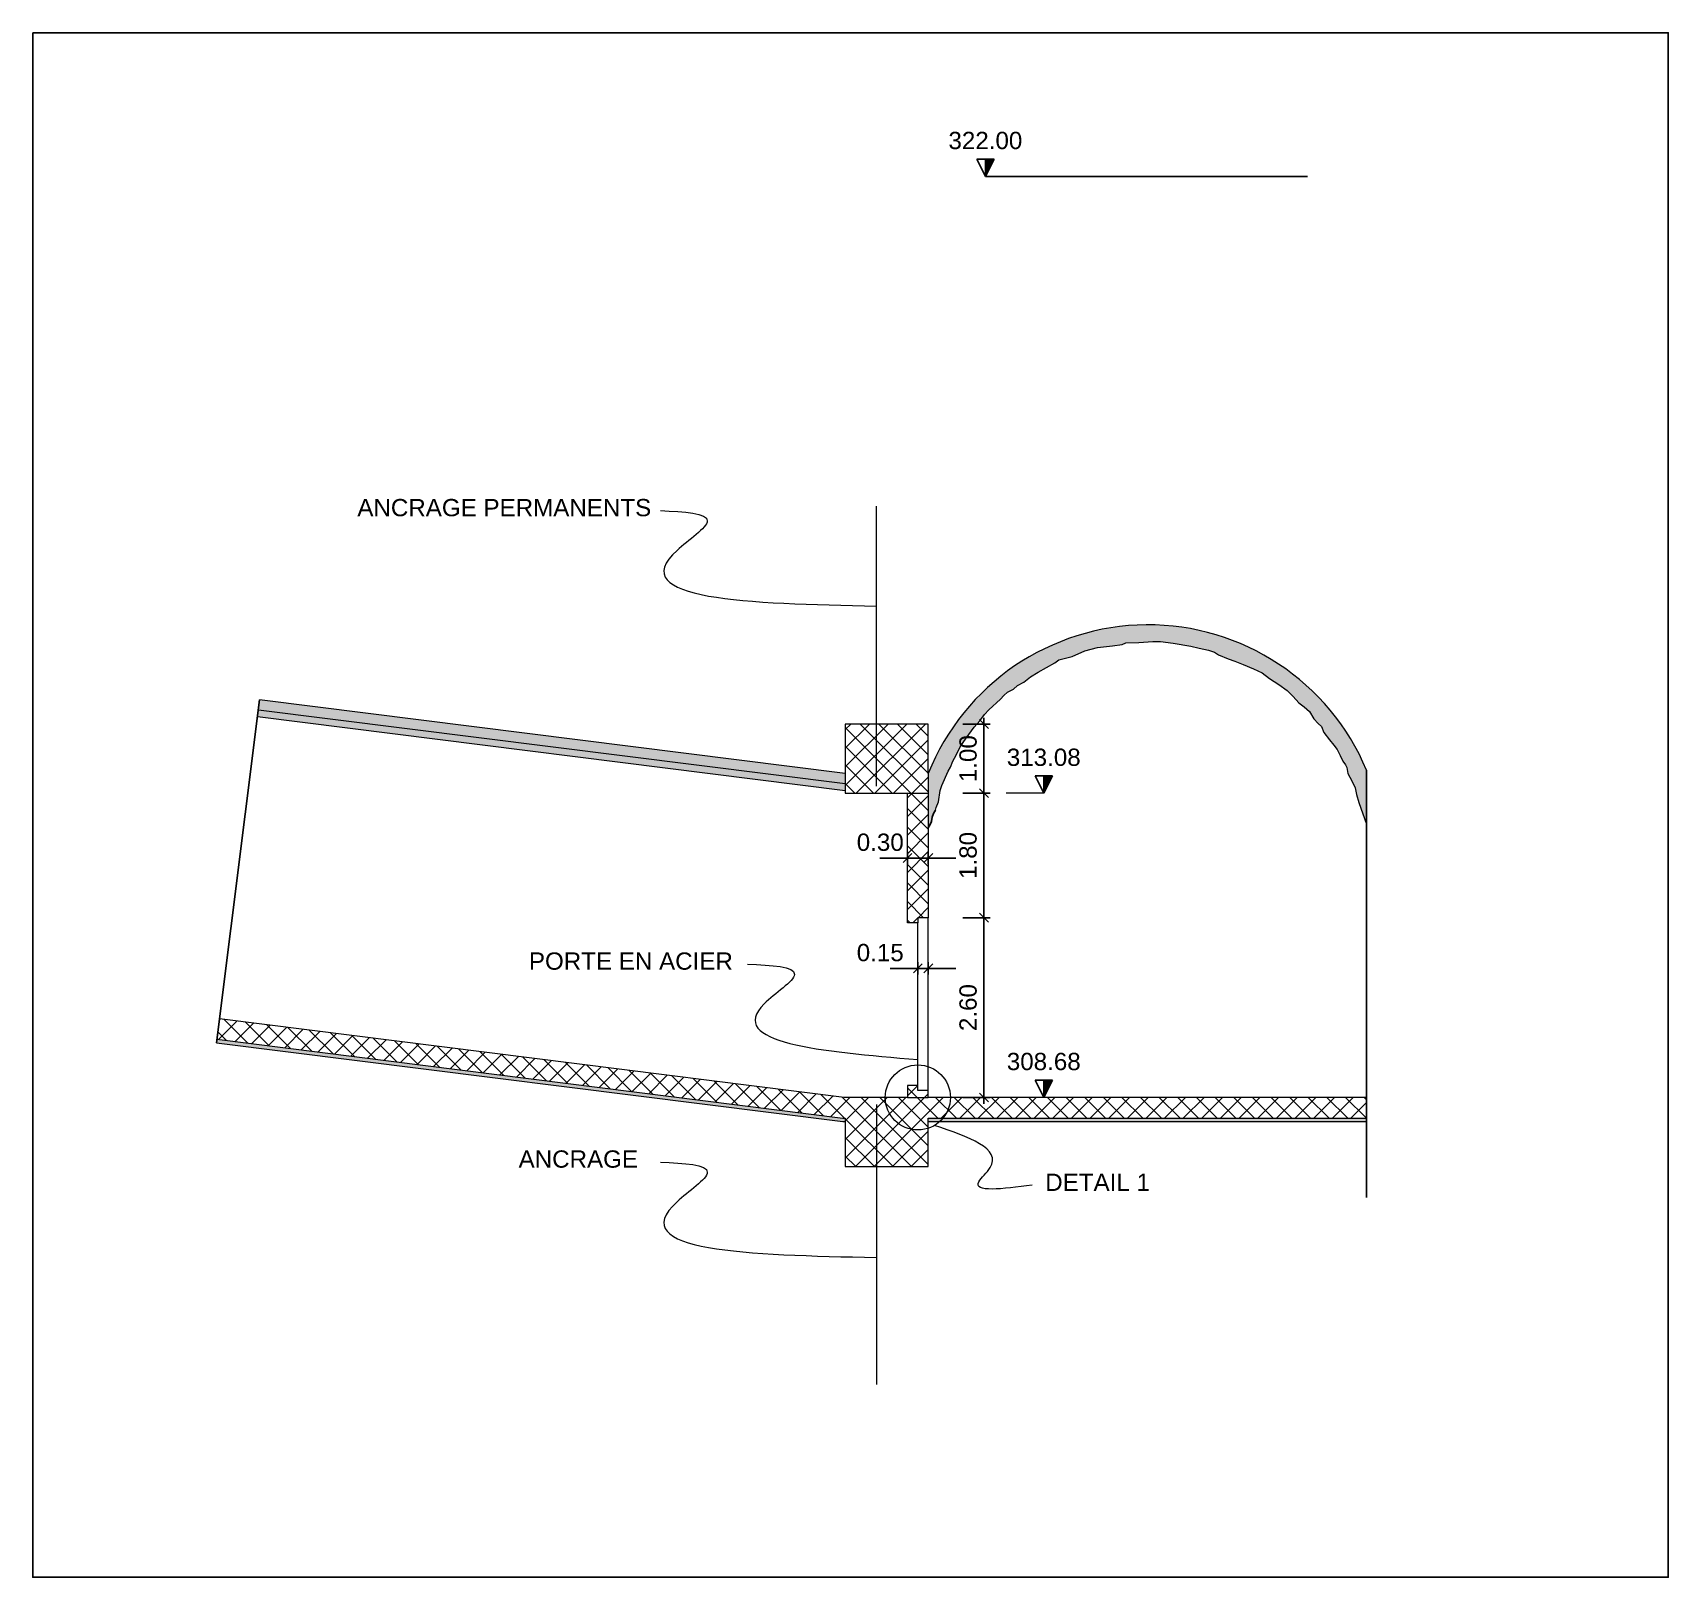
# Model space of a CAD drawing. Extents: x 62300 to 63243, y 108404 to 108784.
# Drawn here: x 63207.39 to 63231.04, y 108718.98 to 108741.32 of the extents above; entities that cross this region are included whole.
import ezdxf
from ezdxf.enums import TextEntityAlignment as Align

# ---------------------------------------------------------------- set-up
doc = ezdxf.new("R2010")
doc.units = 0
doc.header["$MEASUREMENT"] = 0
for name, color, linetype in [('Dime', 6, 'Continuous'), ('LIN010CO', 2, 'Continuous'), ('LIN018CO', 6, 'Continuous'), ('LIN025CO', 7, 'Continuous'), ('LIN035CO', 1, 'Continuous'), ('LIN050CO', 3, 'Continuous'), ('TEXT035', 1, 'Continuous')]:
    doc.layers.add(name, color=color, linetype=linetype)
doc.layers.add('LINE010', color=2, linetype='Continuous', lineweight=9)
doc.layers.add('no_plot', color=5, linetype='Continuous', plot=False)
doc.styles.add('ARIAL', font='arial.ttf')
doc.linetypes.add('INTERRUPTION', pattern='A,0.5,-0.1,["V",Standard,S=0.1,R=0,X=-0.1,Y=-0.1],0', length=0.6)
doc.linetypes.add('ROCK', pattern='A,0.25,-0.18,["<",Standard,S=0.18,R=90,X=0,Y=-0.09],0,["-",Standard,S=0.18,R=45,X=-0.111213,Y=-0.238491],0.25', length=0.68)
doc.dimstyles.new('50', dxfattribs={"dimscale": 2.5, "dimtxt": 0.25, "dimasz": 0.2, "dimexe": 0, "dimexo": 0.5, "dimgap": 0.1, "dimtad": 1, "dimlfac": 0.2, "dimzin": 1, "dimdsep": 46, "dimtxsty": 'ARIAL', "dimblk1": 'LINE', "dimblk2": 'LINE', "dimsah": 1, "dimcen": 2.5, "dimclrd": 256, "dimclre": 256, "dimclrt": 1, "dimadec": 0, "dimazin": 0, "dimtfac": 1, "dimtmove": 2, "dimatfit": 3, "dimldrblk": 'LINE', "dimfxl": 1, "dimtvp": 1, "dimtolj": 1, "dimtzin": 0, "dimarcsym": 0})

# ---------------------------------------------------------------- blocks, each defined once
blk = doc.blocks.new('LIVELLI1')
at = {"layer": 'LIN018CO'}
blk.add_solid([(0, 0.25), (0, 0), (0.125, 0.25)], dxfattribs=at)
at = {"layer": 'LIN035CO'}
for p, q in [((-0.125, 0.25), (0.125, 0.25)), ((0, 0), (-0.125, 0.25)), ((0, 0), (0, 0.25)), ((0, 0), (0.125, 0.25))]:
    blk.add_line(p, q, dxfattribs=at)
at = {"layer": 'TEXT035', "style": 'ARIAL'}
blk.add_attdef('VALORE', text='', height=0.25, dxfattribs=at).set_placement((0, 0.395), align=Align.CENTER)
blk = doc.blocks.new('LINE')
for p, q in [((-1.6, 0), (0.45, 0)), ((0, 0.45), (0, -0.45))]:
    blk.add_line(p, q)
at = {"color": 3}
blk.add_line((-0.32, -0.32), (0.32, 0.32), dxfattribs=at)
blk = doc.blocks.new('*D95')
at = {"layer": 'Defpoints', "color": 0, "lineweight": 0, "transparency": 16777216}
for p in [(63220.339, 108728.52), (63221.144, 108728.52), (63220.339, 108725.92)]:
    blk.add_point(p, dxfattribs=at)
at = {"layer": 'Dime', "lineweight": -2, "transparency": 16777216}
for p, q in [((63220.839, 108728.52), (63221.144, 108728.52)), ((63221.144, 108726.12), (63221.144, 108728.32)), ((63220.839, 108725.92), (63221.144, 108725.92))]:
    blk.add_line(p, q, dxfattribs=at)
at = {"layer": 'Dime', "lineweight": -2, "transparency": 16777216, "xscale": 0.2, "yscale": 0.2, "zscale": 0.2}
for p, rotation in [((63221.144, 108728.52), 90), ((63221.144, 108725.92), 270)]:
    blk.add_blockref('LINE', p, dxfattribs=dict(at, rotation=rotation))
at = {"layer": 'Dime', "color": 1, "lineweight": 0, "transparency": 16777216, "insert": (63220.916, 108727.22), "char_height": 0.25, "attachment_point": 5, "rotation": 90, "style": 'ARIAL'}
blk.add_mtext('\\A1;2.60', dxfattribs=at)
blk = doc.blocks.new('*D96')
at = {"layer": 'Defpoints', "color": 0, "lineweight": 0, "transparency": 16777216}
for p in [(63220.339, 108730.32), (63221.144, 108730.32), (63220.339, 108728.52)]:
    blk.add_point(p, dxfattribs=at)
at = {"layer": 'Dime', "lineweight": -2, "transparency": 16777216}
for p, q in [((63220.839, 108730.32), (63221.144, 108730.32)), ((63221.144, 108728.72), (63221.144, 108730.12)), ((63220.839, 108728.52), (63221.144, 108728.52))]:
    blk.add_line(p, q, dxfattribs=at)
at = {"layer": 'Dime', "lineweight": -2, "transparency": 16777216, "xscale": 0.2, "yscale": 0.2, "zscale": 0.2}
for p, rotation in [((63221.144, 108730.32), 90), ((63221.144, 108728.52), 270)]:
    blk.add_blockref('LINE', p, dxfattribs=dict(at, rotation=rotation))
at = {"layer": 'Dime', "color": 1, "lineweight": 0, "transparency": 16777216, "insert": (63220.916, 108729.42), "char_height": 0.25, "attachment_point": 5, "rotation": 90, "style": 'ARIAL'}
blk.add_mtext('\\A1;1.80', dxfattribs=at)
blk = doc.blocks.new('*D97')
at = {"layer": 'Defpoints', "color": 0, "lineweight": 0, "transparency": 16777216}
for p in [(63220.339, 108731.32), (63221.144, 108731.32), (63220.339, 108730.32)]:
    blk.add_point(p, dxfattribs=at)
at = {"layer": 'Dime', "lineweight": -2, "transparency": 16777216}
for p, q in [((63220.839, 108731.32), (63221.144, 108731.32)), ((63221.144, 108730.52), (63221.144, 108731.12)), ((63220.839, 108730.32), (63221.144, 108730.32))]:
    blk.add_line(p, q, dxfattribs=at)
at = {"layer": 'Dime', "lineweight": -2, "transparency": 16777216, "xscale": 0.2, "yscale": 0.2, "zscale": 0.2}
for p, rotation in [((63221.144, 108731.32), 90), ((63221.144, 108730.32), 270)]:
    blk.add_blockref('LINE', p, dxfattribs=dict(at, rotation=rotation))
at = {"layer": 'Dime', "color": 1, "lineweight": 0, "transparency": 16777216, "insert": (63220.916, 108730.82), "char_height": 0.25, "attachment_point": 5, "rotation": 90, "style": 'ARIAL'}
blk.add_mtext('\\A1;1.00', dxfattribs=at)
blk = doc.blocks.new('*D98')
at = {"layer": 'Defpoints', "color": 0, "lineweight": 0, "transparency": 16777216}
for p in [(63220.039, 108729.383), (63220.339, 108729.383), (63220.339, 108729.383)]:
    blk.add_point(p, dxfattribs=at)
at = {"layer": 'Dime', "lineweight": -2, "transparency": 16777216}
for p, q in [((63219.839, 108729.383), (63219.639, 108729.383)), ((63220.039, 108729.383), (63220.339, 108729.383)), ((63220.539, 108729.383), (63220.739, 108729.383))]:
    blk.add_line(p, q, dxfattribs=at)
at = {"layer": 'Dime', "lineweight": -2, "transparency": 16777216, "xscale": 0.2, "yscale": 0.2, "zscale": 0.2}
blk.add_blockref('LINE', (63220.039, 108729.383), dxfattribs=at)
at = {"layer": 'Dime', "lineweight": -2, "transparency": 16777216, "xscale": 0.2, "yscale": 0.2, "zscale": 0.2, "rotation": 180}
blk.add_blockref('LINE', (63220.339, 108729.383), dxfattribs=at)
at = {"layer": 'Dime', "color": 1, "lineweight": 0, "transparency": 16777216, "insert": (63219.645, 108729.61), "char_height": 0.25, "attachment_point": 5, "style": 'ARIAL'}
blk.add_mtext('\\A1;0.30', dxfattribs=at)
blk = doc.blocks.new('*D99')
at = {"layer": 'Defpoints', "color": 0, "lineweight": 0, "transparency": 16777216}
for p in [(63220.189, 108727.787), (63220.339, 108727.787), (63220.339, 108727.787)]:
    blk.add_point(p, dxfattribs=at)
at = {"layer": 'Dime', "lineweight": -2, "transparency": 16777216}
for p, q in [((63219.989, 108727.787), (63219.789, 108727.787)), ((63220.189, 108727.787), (63220.339, 108727.787)), ((63220.539, 108727.787), (63220.739, 108727.787))]:
    blk.add_line(p, q, dxfattribs=at)
at = {"layer": 'Dime', "lineweight": -2, "transparency": 16777216, "xscale": 0.2, "yscale": 0.2, "zscale": 0.2}
blk.add_blockref('LINE', (63220.189, 108727.787), dxfattribs=at)
at = {"layer": 'Dime', "lineweight": -2, "transparency": 16777216, "xscale": 0.2, "yscale": 0.2, "zscale": 0.2, "rotation": 180}
blk.add_blockref('LINE', (63220.339, 108727.787), dxfattribs=at)
at = {"layer": 'Dime', "color": 1, "lineweight": 0, "transparency": 16777216, "insert": (63219.645, 108728.014), "char_height": 0.25, "attachment_point": 5, "style": 'ARIAL'}
blk.add_mtext('\\A1;0.15', dxfattribs=at)

msp = doc.modelspace()

# ---------------------------------------------------------------- hatches: boundary and pattern name
at = {"layer": 'LIN010CO'}
h = msp.add_hatch(dxfattribs=at)
h.set_pattern_fill('AR-SAND', color=256, scale=0.0025, style=0)
h.set_pattern_definition([(37.5, (62978.57231, 108601.6689), (-0.00400008, 0.12235331), [0, -0.09652, 0, -0.10795, 0, -0.1031875]), (7.5, (62978.57231, 108601.6689), (0.11238082, 0.179206275), [0, -0.05207, 0, -0.086995, 0, -0.0333375]), (327.5, (62978.49421, 108601.6689), (0.197748093, 0.000359296), [0, -0.03175, 0, -0.1143, 0, -0.149225]), (317.5, (62978.4942, 108601.6689), (0.19088911, 0.05573233), [0, -0.015875, 0, -0.07493, 0, -0.085725])])
h.paths.add_polyline_path([(63210.6535, 108731.5234), (63210.641, 108731.4242), (63219.1387, 108730.3532), (63219.1387, 108730.454)])
h.paths.add_polyline_path([(63210.6723, 108731.6723), (63210.6535, 108731.5234), (63219.1387, 108730.454), (63219.1387, 108730.6052)])
h.paths.add_polyline_path([(63221.0868, 108731.3688), (63221.1501, 108731.4563), (63221.213, 108731.5273), (63221.383, 108731.6804), (63221.4305, 108731.7316), (63221.4871, 108731.7797), (63221.5738, 108731.8267), (63221.6311, 108731.8763), (63221.7218, 108731.9271), (63221.8196, 108732.0034), (63221.9261, 108732.0721), (63222.1688, 108732.205), (63222.2271, 108732.2499), (63222.4196, 108732.2997), (63222.6027, 108732.3789), (63222.7867, 108732.4279), (63223.0008, 108732.4531), (63223.1433, 108732.4713), (63223.1965, 108732.4962), (63223.3838, 108732.5011), (63223.5855, 108732.5124), (63223.6985, 108732.5157), (63223.8794, 108732.4896), (63224.1365, 108732.4456), (63224.2555, 108732.4177), (63224.3926, 108732.3913), (63224.4777, 108732.359), (63224.5381, 108732.3236), (63224.6745, 108732.2628), (63224.7707, 108732.2275), (63224.8924, 108732.1814), (63225.0423, 108732.12), (63225.1649, 108732.0603), (63225.2725, 108731.981), (63225.4093, 108731.8929), (63225.5275, 108731.8038), (63225.6141, 108731.7206), (63225.6961, 108731.6263), (63225.7737, 108731.5697), (63225.8496, 108731.5026), (63225.9138, 108731.3981), (63225.9748, 108731.3298), (63226.0226, 108731.2861), (63226.0602, 108731.1995), (63226.1394, 108731.0939), (63226.2018, 108731.014), (63226.2533, 108730.9516), (63226.293, 108730.8673), (63226.3352, 108730.7829), (63226.3728, 108730.7317), (63226.3892, 108730.6904), (63226.4058, 108730.6029), (63226.4611, 108730.4993), (63226.5132, 108730.3973), (63226.5288, 108730.302), (63226.5667, 108730.184), (63226.6769, 108729.8708), (63226.6769, 108730.6526, 0.6709137), (63220.3387, 108730.6052), (63220.3387, 108730.3202), (63220.3387, 108729.8211), (63220.3603, 108729.8579), (63220.3848, 108729.9108), (63220.3979, 108729.9717), (63220.417, 108730.0262), (63220.4425, 108730.0735), (63220.4527, 108730.1137), (63220.485, 108730.1965), (63220.5125, 108730.3574), (63220.5337, 108730.43), (63220.6252, 108730.6381), (63220.6593, 108730.6988), (63220.6956, 108730.7827), (63220.7438, 108730.8717), (63220.7988, 108730.9923), (63220.8851, 108731.1176), (63221.0045, 108731.2731)])
h.paths.add_polyline_path([(63220.3387, 108725.6202), (63220.3387, 108725.5702), (63226.6769, 108725.5702), (63226.6769, 108725.6202)])
h.paths.add_polyline_path([(63219.1387, 108725.5702), (63219.1387, 108725.6202), (63219.1054, 108725.6202), (63210.0533, 108726.7611), (63210.047, 108726.7115), (63219.1023, 108725.5702)])
at = {"layer": 'LIN010CO', "lineweight": 0}
h = msp.add_hatch(dxfattribs=at)
h.set_pattern_fill('ANSI37', color=256, scale=0.06, angle=270, style=0)
h.set_pattern_definition([(315, (62978.57231, 108601.6689), (0.13470384, 0.13470384), []), (45, (62978.57231, 108601.6689), (-0.13470384, 0.13470384), [])])
h.paths.add_polyline_path([(63210.0908, 108727.0588), (63210.0533, 108726.7611), (63219.1054, 108725.6202), (63219.1387, 108725.6202), (63219.1387, 108724.9202), (63220.3387, 108724.9202), (63220.3387, 108725.6202), (63226.6769, 108725.6202), (63226.6769, 108725.9202), (63220.3387, 108725.9202), (63220.0387, 108725.9202), (63219.1242, 108725.9202)])
h.paths.add_polyline_path([(63220.3387, 108730.3202), (63220.0387, 108730.3202), (63220.0387, 108728.4452), (63220.1887, 108728.4452), (63220.1887, 108728.5202), (63220.3387, 108728.5202)])
h.paths.add_polyline_path([(63220.3387, 108726.0202), (63220.1887, 108726.0202), (63220.1887, 108726.0952), (63220.0387, 108726.0952), (63220.0387, 108725.9202), (63220.3387, 108725.9202)], flags=17)
h.paths.add_polyline_path([(63220.3387, 108731.3202), (63219.1387, 108731.3202), (63219.1387, 108730.6052), (63219.1387, 108730.3202), (63220.0387, 108730.3202), (63220.3387, 108730.3202), (63220.3387, 108730.6052)])

# ---------------------------------------------------------------- linework, layer by layer
for points in [[(63221.1651, 108739.2402), (63225.824, 108739.2402)], [(63220.4425, 108730.0735), (63220.417, 108730.0262), (63220.3979, 108729.9717), (63220.3848, 108729.9108), (63220.3603, 108729.8579), (63220.3387, 108729.8211)]]:
    msp.add_lwpolyline(points)
at = {"layer": 'Dime', "lineweight": 0, "flags": 128}
msp.add_lwpolyline([(63222.0092, 108730.3202), (63221.4642, 108730.3202)], dxfattribs=at)
at = {"layer": 'Dime', "linetype": 'Continuous', "lineweight": 0}
for points in [[(63216.467, 108734.4073), (63217.145, 108734.2587), (63216.7069, 108733.8322), (63219.5887, 108733.0267)], [(63217.7277, 108727.8492), (63218.4057, 108727.7006), (63217.9677, 108727.274), (63220.1887, 108726.4685)], [(63221.84, 108724.6503), (63221.071, 108724.7012), (63221.2344, 108724.9049), (63220.4286, 108725.5155)], [(63216.467, 108724.9864), (63217.145, 108724.8378), (63216.7069, 108724.4112), (63219.5887, 108723.6057)]]:
    msp.add_spline(points, degree=3, dxfattribs=at)
at = {"layer": 'LIN018CO', "linetype": 'INTERRUPTION', "lineweight": 0, "ltscale": 0.5}
for points in [[(63220.0387, 108730.3202), (63220.3387, 108730.3202)], [(63220.0387, 108725.9202), (63220.3387, 108725.9202)]]:
    msp.add_lwpolyline(points, dxfattribs=at)
at = {"layer": 'LIN025CO', "lineweight": 0, "ltscale": 2, "flags": 128}
msp.add_lwpolyline([(63220.4425, 108730.0735), (63220.4527, 108730.1137), (63220.485, 108730.1965), (63220.5125, 108730.3574), (63220.5337, 108730.43), (63220.6252, 108730.6381), (63220.6593, 108730.6988), (63220.6956, 108730.7827), (63220.7438, 108730.8717), (63220.7988, 108730.9923), (63220.8851, 108731.1176), (63221.0045, 108731.2731), (63221.0868, 108731.3688), (63221.1501, 108731.4563), (63221.213, 108731.5273), (63221.383, 108731.6804), (63221.4305, 108731.7316), (63221.4871, 108731.7797), (63221.5738, 108731.8267), (63221.6311, 108731.8763), (63221.7218, 108731.9271), (63221.8196, 108732.0034), (63221.9261, 108732.0721), (63222.1688, 108732.205), (63222.2271, 108732.2499), (63222.4196, 108732.2997), (63222.6027, 108732.3789), (63222.7867, 108732.4279), (63223.0008, 108732.4531), (63223.1433, 108732.4713), (63223.1965, 108732.4962), (63223.3838, 108732.5011), (63223.5855, 108732.5124), (63223.6985, 108732.5157), (63223.8794, 108732.4896), (63224.1365, 108732.4456), (63224.2555, 108732.4177), (63224.3926, 108732.3913), (63224.4777, 108732.359), (63224.5381, 108732.3236), (63224.6745, 108732.2628), (63224.7707, 108732.2275), (63224.8924, 108732.1814), (63225.0423, 108732.12), (63225.1649, 108732.0603), (63225.2725, 108731.981), (63225.4093, 108731.8929), (63225.5275, 108731.8038), (63225.6141, 108731.7206), (63225.6961, 108731.6263), (63225.7737, 108731.5697), (63225.8496, 108731.5026), (63225.9138, 108731.3981), (63225.9748, 108731.3298), (63226.0226, 108731.2861), (63226.0602, 108731.1995), (63226.1394, 108731.0939), (63226.2018, 108731.014), (63226.2533, 108730.9516), (63226.293, 108730.8673), (63226.3352, 108730.7829), (63226.3728, 108730.7317), (63226.3892, 108730.6904), (63226.4058, 108730.6029), (63226.4611, 108730.4993), (63226.5132, 108730.3973), (63226.5288, 108730.302), (63226.5667, 108730.184), (63226.6769, 108729.8708)], dxfattribs=at)
at = {"layer": 'LIN025CO', "linetype": 'Continuous', "lineweight": 0}
for points in [[(63219.1387, 108730.3532), (63210.641, 108731.4242)], [(63219.1387, 108730.454), (63210.6535, 108731.5234)], [(63210.0533, 108726.7611), (63219.1054, 108725.6202), (63219.1387, 108725.6202), (63219.1387, 108725.5702)], [(63220.3387, 108725.5702), (63220.3387, 108725.6202), (63226.6769, 108725.6202)]]:
    msp.add_lwpolyline(points, dxfattribs=at)
at = {"layer": 'LIN035CO', "linetype": 'Continuous', "lineweight": 0}
for points in [[(63220.3387, 108726.0202), (63220.3387, 108728.5202)], [(63220.1887, 108726.0952), (63220.1887, 108728.4452)]]:
    msp.add_lwpolyline(points, dxfattribs=at)
at = {"layer": 'LIN050CO', "linetype": 'Continuous', "lineweight": 0}
for points in [[(63219.5887, 108730.4202), (63219.5887, 108734.4702)], [(63219.1387, 108730.6052), (63219.1387, 108730.3202), (63220.0387, 108730.3202)], [(63220.3387, 108730.6052), (63220.3387, 108730.3202), (63220.3387, 108728.5202), (63220.1887, 108728.5202), (63220.1887, 108728.4452), (63220.0387, 108728.4452), (63220.0387, 108730.3202)], [(63220.0387, 108725.9202), (63219.1242, 108725.9202), (63210.0908, 108727.0588)], [(63220.3387, 108725.9202), (63220.3387, 108726.0202), (63220.1887, 108726.0202), (63220.1887, 108726.0952), (63220.0387, 108726.0952), (63220.0387, 108725.9202)], [(63226.6769, 108725.9202), (63220.3387, 108725.9202)], [(63219.5887, 108725.8202), (63219.5887, 108721.7702)]]:
    msp.add_lwpolyline(points, dxfattribs=at)
at = {"layer": 'LIN050CO', "linetype": 'ROCK', "lineweight": 0, "flags": 128}
msp.add_lwpolyline([(63226.6769, 108730.6526, 0.6709137), (63220.3387, 108730.6052), (63220.3387, 108731.3202), (63219.1387, 108731.3202), (63219.1387, 108730.6052), (63210.6723, 108731.6723)], format="xyb", dxfattribs=at)
msp.add_lwpolyline([(63210.047, 108726.7115), (63219.1023, 108725.5702), (63219.1387, 108725.5702), (63219.1387, 108724.9202), (63220.3387, 108724.9202), (63220.3387, 108725.5702), (63226.6769, 108725.5702)], dxfattribs=at)
at = {"layer": 'LINE010'}
msp.add_circle((63220.1887, 108725.9202), 0.4705, dxfattribs=at)
at = {"layer": 'no_plot'}
msp.add_lwpolyline([(63207.391, 108741.3188), (63231.039, 108741.3188), (63231.039, 108718.9806), (63207.391, 108718.9806)], close=True, dxfattribs=at)
for points in [[(63210.6723, 108731.6723), (63210.047, 108726.7115)], [(63226.6769, 108730.6526), (63226.6769, 108724.4753)]]:
    msp.add_lwpolyline(points, dxfattribs=at)

# ---------------------------------------------------------------- block references
for p, values in [((63221.1651, 108739.2402), {'VALORE': '322.00'}), ((63222.0092, 108730.3202), {'VALORE': '313.08'}), ((63222.0092, 108725.9202), {'VALORE': '308.68'})]:
    msp.add_blockref('LIVELLI1', p).add_auto_attribs(values)

# ---------------------------------------------------------------- texts
at = {"layer": 'TEXT035', "style": 'ARIAL'}
for s, p in [('ANCRAGE PERMANENTS', (63212.0844, 108734.3256)), ('PORTE EN ACIER', (63214.5648, 108727.7675)), ('ANCRAGE', (63214.4161, 108724.9046)), ('DETAIL 1', (63222.0307, 108724.5686))]:
    msp.add_text(s, height=0.25, dxfattribs=at).set_placement(p)

# ---------------------------------------------------------------- dimensions: what is measured, and where the dimension line sits
at = {"layer": 'Dime', "lineweight": 0}
for base, p1, p2, picture, middle in [((63221.1435, 108731.3202), (63220.3387, 108730.3202), (63220.3387, 108731.3202), '*D97', (63220.9159, 108730.8202)), ((63221.1435, 108730.3202), (63220.3387, 108728.5202), (63220.3387, 108730.3202), '*D96', (63220.9159, 108729.4202)), ((63221.1435, 108728.5202), (63220.3387, 108725.9202), (63220.3387, 108728.5202), '*D95', (63220.9159, 108727.2202))]:
    dim = msp.add_linear_dim(base=base, p1=p1, p2=p2, angle=90, dimstyle='50', override={"dimscale": 1, "dimlfac": 1}, dxfattribs=at)
    dim.commit()
    dim.dimension.update_dxf_attribs({"geometry": picture, "text_midpoint": middle})
for base, p1, p2, picture, middle in [((63220.3387, 108729.3827), (63220.0387, 108729.3827), (63220.3387, 108729.3827), '*D98', (63219.6446, 108729.3827)), ((63220.3387, 108727.7867), (63220.1887, 108727.7867), (63220.3387, 108727.7867), '*D99', (63219.6446, 108727.7867))]:
    dim = msp.add_linear_dim(base=base, p1=p1, p2=p2, dimstyle='50', override={"dimscale": 1, "dimexo": 0, "dimlfac": 1, "dimtmove": 1}, dxfattribs=at)
    dim.commit()
    dim.dimension.update_dxf_attribs({"geometry": picture, "text_midpoint": middle, "dimtype": 160})

doc.saveas('drawing.dxf')
